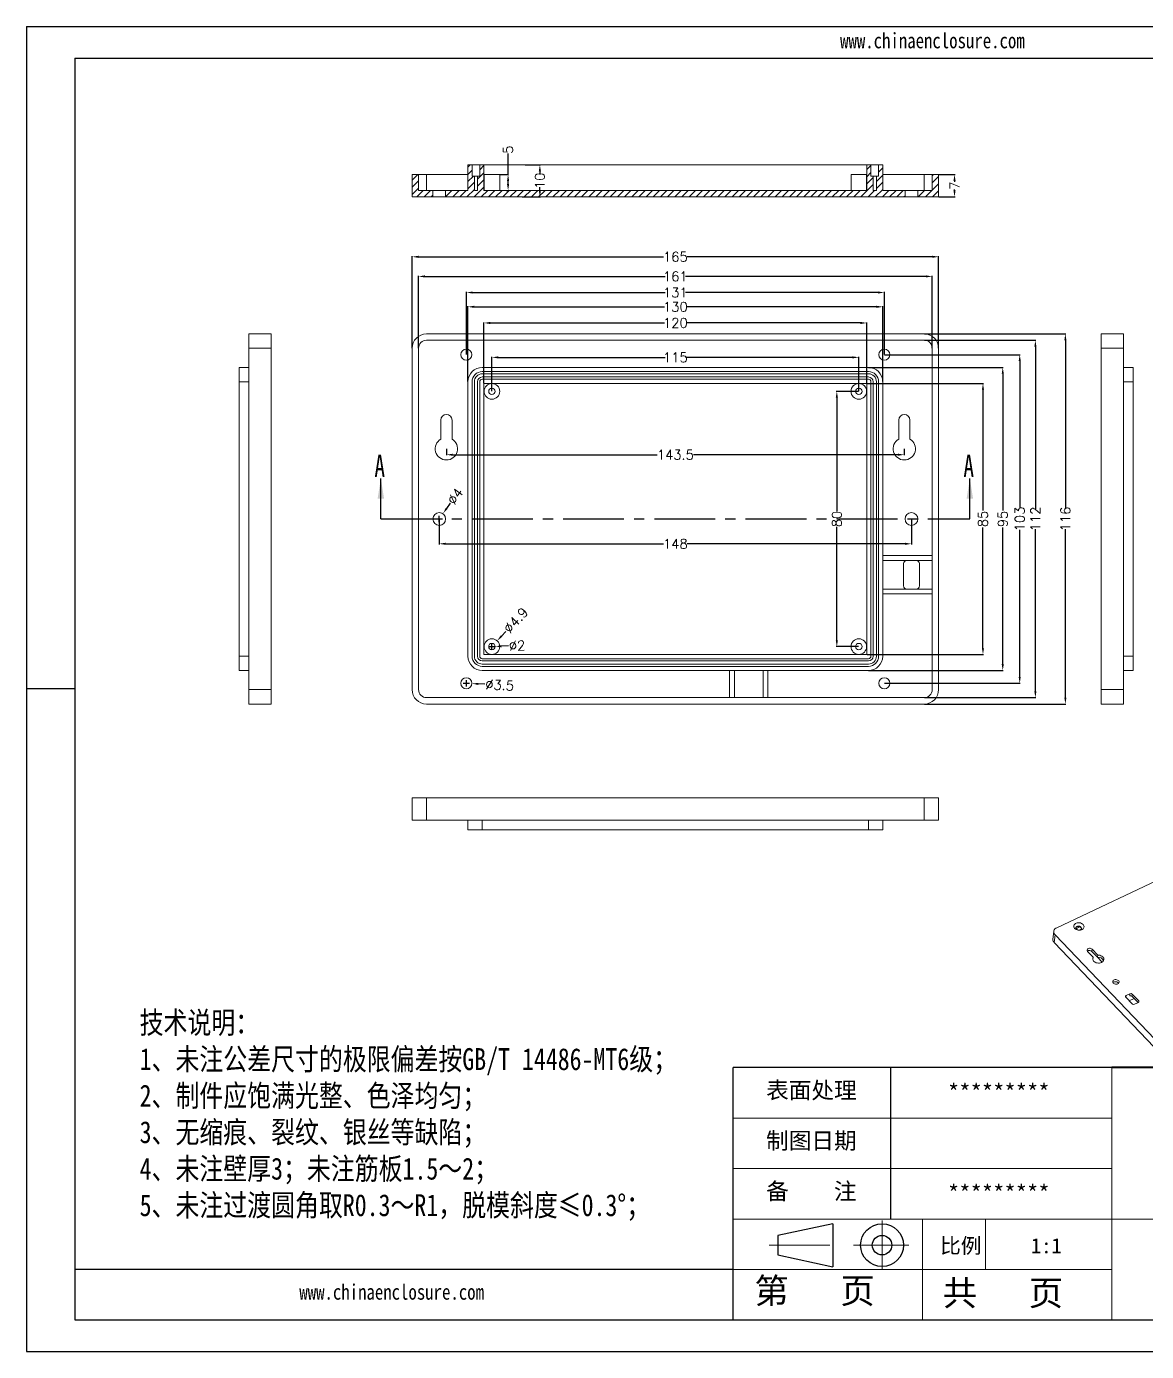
# Model space of a CAD drawing. Header units: inches. Extents: x 1196 to 2510, y 1089 to 1504.
# Drawn here: x 1196.1 to 1547.1, y 1088.5 to 1503.8 of the extents above; entities that cross this region are included whole.
import ezdxf

# ---------------------------------------------------------------- set-up
doc = ezdxf.new("R2010")
doc.units = ezdxf.units.IN
doc.linetypes.add('CENTER2', pattern=[28.575, 19.05, -3.175, 3.175, -3.175])
doc.layers.add('文字', color=81, linetype='Continuous')
for name, color, linetype, lineweight in [('粗实线', 7, 'Continuous', 30), ('细实线', 3, 'Continuous', 9), ('细点划线', 2, 'CENTER2', 9)]:
    doc.layers.add(name, color=color, linetype=linetype, lineweight=lineweight)
doc.styles.add('SLDTEXTSTYLE5', font='TXT', dxfattribs={"width": 0.7})
doc.styles.get("Standard").update_dxf_attribs({"font": 'txt', "bigfont": 'gbcbig.shx'})
doc.styles.add('宋体', font='', dxfattribs={"width": 0.8, "height": 3.5})
doc.styles.get('宋体').set_extended_font_data('SimSun')
doc.dimstyles.new('3', dxfattribs={"dimtxt": 3, "dimasz": 2, "dimexe": 0.18, "dimexo": 0.0625, "dimgap": 0.2, "dimtad": 0, "dimzin": 12, "dimdsep": 46, "dimtxsty": 'Standard', "dimcen": 1, "dimclrd": 3, "dimclre": 3, "dimadec": 0, "dimazin": 0, "dimtfac": 1, "dimtofl": 0, "dimtmove": 0, "dimatfit": 3, "dimfxl": 0, "dimtolj": 1, "dimtzin": 0, "dimarcsym": 0})
pattern_1 = [(45, (0, 28.7148), (-1.122532, 1.122532), [])]

# ---------------------------------------------------------------- blocks, each defined once
blk = doc.blocks.new('*D106')
at = {"color": 3, "lineweight": -2, "transparency": 16777216}
for p, q in [((1341.96, 1389.52), (1341.96, 1400.28)), ((1343.96, 1400.1), (1396.26, 1400.1)), ((1454.96, 1400.1), (1402.66, 1400.1)), ((1456.96, 1389.52), (1456.96, 1400.28))]:
    blk.add_line(p, q, dxfattribs=at)
at = {"color": 3, "transparency": 16777216}
for points in [[(1343.96, 1400.43), (1343.96, 1399.77), (1341.96, 1400.1)], [(1454.96, 1400.43), (1454.96, 1399.77), (1456.96, 1400.1)]]:
    blk.add_solid(points, dxfattribs=at)
at = {"layer": 'Defpoints', "color": 0, "transparency": 16777216}
for p in [(1456.96, 1400.1), (1341.96, 1389.45), (1456.96, 1389.45)]:
    blk.add_point(p, dxfattribs=at)
at = {"color": 0, "transparency": 16777216, "insert": (1399.46, 1400.1), "char_height": 3, "attachment_point": 5}
blk.add_mtext('\\A1;115', dxfattribs=at)
blk = doc.blocks.new('*D107')
at = {"color": 3, "lineweight": -2, "transparency": 16777216}
for p, q in [((1339.46, 1392.02), (1339.46, 1411.07)), ((1341.46, 1410.89), (1396.01, 1410.89)), ((1457.46, 1410.89), (1402.91, 1410.89)), ((1459.46, 1392.02), (1459.46, 1411.07))]:
    blk.add_line(p, q, dxfattribs=at)
at = {"color": 3, "transparency": 16777216}
for points in [[(1341.46, 1411.22), (1341.46, 1410.55), (1339.46, 1410.89)], [(1457.46, 1411.22), (1457.46, 1410.55), (1459.46, 1410.89)]]:
    blk.add_solid(points, dxfattribs=at)
at = {"layer": 'Defpoints', "color": 0, "transparency": 16777216}
for p in [(1339.46, 1410.89), (1339.46, 1391.95), (1459.46, 1391.95)]:
    blk.add_point(p, dxfattribs=at)
at = {"color": 0, "transparency": 16777216, "insert": (1399.46, 1410.89), "char_height": 3, "attachment_point": 5}
blk.add_mtext('\\A1;120', dxfattribs=at)
blk = doc.blocks.new('*D108')
at = {"color": 3, "lineweight": -2, "transparency": 16777216}
for p, q in [((1334.46, 1392.52), (1334.46, 1416.13)), ((1336.46, 1415.95), (1396.01, 1415.95)), ((1462.46, 1415.95), (1402.91, 1415.95)), ((1464.46, 1392.52), (1464.46, 1416.13))]:
    blk.add_line(p, q, dxfattribs=at)
at = {"color": 3, "transparency": 16777216}
for points in [[(1336.46, 1416.29), (1336.46, 1415.62), (1334.46, 1415.95)], [(1462.46, 1416.29), (1462.46, 1415.62), (1464.46, 1415.95)]]:
    blk.add_solid(points, dxfattribs=at)
at = {"layer": 'Defpoints', "color": 0, "transparency": 16777216}
for p in [(1464.46, 1415.95), (1334.46, 1392.45), (1464.46, 1392.45)]:
    blk.add_point(p, dxfattribs=at)
at = {"color": 0, "transparency": 16777216, "insert": (1399.46, 1415.95), "char_height": 3, "attachment_point": 5}
blk.add_mtext('\\A1;130', dxfattribs=at)
blk = doc.blocks.new('*D109')
at = {"color": 3, "lineweight": -2, "transparency": 16777216}
for p, q in [((1333.96, 1401.02), (1333.96, 1420.61)), ((1335.96, 1420.43), (1396.26, 1420.43)), ((1462.96, 1420.43), (1402.66, 1420.43)), ((1464.96, 1401.02), (1464.96, 1420.61))]:
    blk.add_line(p, q, dxfattribs=at)
at = {"color": 3, "transparency": 16777216}
for points in [[(1335.96, 1420.76), (1335.96, 1420.1), (1333.96, 1420.43)], [(1462.96, 1420.76), (1462.96, 1420.1), (1464.96, 1420.43)]]:
    blk.add_solid(points, dxfattribs=at)
at = {"layer": 'Defpoints', "color": 0, "transparency": 16777216}
for p in [(1333.96, 1420.43), (1333.96, 1400.95), (1464.96, 1400.95)]:
    blk.add_point(p, dxfattribs=at)
at = {"color": 0, "transparency": 16777216, "insert": (1399.46, 1420.43), "char_height": 3, "attachment_point": 5}
blk.add_mtext('\\A1;131', dxfattribs=at)
blk = doc.blocks.new('*D110')
at = {"color": 3, "lineweight": -2, "transparency": 16777216}
for p, q in [((1318.96, 1403.02), (1318.96, 1425.66)), ((1320.96, 1425.48), (1396.26, 1425.48)), ((1477.96, 1425.48), (1402.66, 1425.48)), ((1479.96, 1403.02), (1479.96, 1425.66))]:
    blk.add_line(p, q, dxfattribs=at)
at = {"color": 3, "transparency": 16777216}
for points in [[(1320.96, 1425.81), (1320.96, 1425.14), (1318.96, 1425.48)], [(1477.96, 1425.81), (1477.96, 1425.14), (1479.96, 1425.48)]]:
    blk.add_solid(points, dxfattribs=at)
at = {"layer": 'Defpoints', "color": 0, "transparency": 16777216}
for p in [(1318.96, 1425.48), (1318.96, 1402.95), (1479.96, 1402.95)]:
    blk.add_point(p, dxfattribs=at)
at = {"color": 0, "transparency": 16777216, "insert": (1399.46, 1425.48), "char_height": 3, "attachment_point": 5}
blk.add_mtext('\\A1;161', dxfattribs=at)
blk = doc.blocks.new('*D111')
at = {"color": 3, "lineweight": -2, "transparency": 16777216}
for p, q in [((1316.96, 1403.02), (1316.96, 1431.81)), ((1318.96, 1431.63), (1395.76, 1431.63)), ((1479.96, 1431.63), (1403.16, 1431.63)), ((1481.96, 1403.02), (1481.96, 1431.81))]:
    blk.add_line(p, q, dxfattribs=at)
at = {"color": 3, "transparency": 16777216}
for points in [[(1318.96, 1431.96), (1318.96, 1431.29), (1316.96, 1431.63)], [(1479.96, 1431.96), (1479.96, 1431.29), (1481.96, 1431.63)]]:
    blk.add_solid(points, dxfattribs=at)
at = {"layer": 'Defpoints', "color": 0, "transparency": 16777216}
for p in [(1481.96, 1431.63), (1316.96, 1402.95), (1481.96, 1402.95)]:
    blk.add_point(p, dxfattribs=at)
at = {"color": 0, "transparency": 16777216, "insert": (1399.46, 1431.63), "char_height": 3, "attachment_point": 5}
blk.add_mtext('\\A1;165', dxfattribs=at)
blk = doc.blocks.new('*D112')
at = {"color": 3, "lineweight": -2, "transparency": 16777216}
for p, q in [((1325.46, 1349.39), (1325.46, 1341.49)), ((1473.46, 1349.39), (1473.46, 1341.49)), ((1327.46, 1341.67), (1395.76, 1341.67)), ((1471.46, 1341.67), (1403.16, 1341.67))]:
    blk.add_line(p, q, dxfattribs=at)
at = {"color": 3, "transparency": 16777216}
for points in [[(1327.46, 1342), (1327.46, 1341.34), (1325.46, 1341.67)], [(1471.46, 1342), (1471.46, 1341.34), (1473.46, 1341.67)]]:
    blk.add_solid(points, dxfattribs=at)
at = {"layer": 'Defpoints', "color": 0, "transparency": 16777216}
for p in [(1325.46, 1349.45), (1473.46, 1349.45), (1473.46, 1341.67)]:
    blk.add_point(p, dxfattribs=at)
at = {"color": 0, "transparency": 16777216, "insert": (1399.46, 1341.67), "char_height": 3, "attachment_point": 5}
blk.add_mtext('\\A1;148', dxfattribs=at)
blk = doc.blocks.new('*D113')
at = {"color": 3, "lineweight": -2, "transparency": 16777216}
for p, q in [((1327.71, 1371.39), (1327.71, 1369.4)), ((1471.21, 1371.39), (1471.21, 1369.4)), ((1329.71, 1369.58), (1393.76, 1369.58)), ((1469.21, 1369.58), (1405.16, 1369.58))]:
    blk.add_line(p, q, dxfattribs=at)
at = {"color": 3, "transparency": 16777216}
for points in [[(1329.71, 1369.92), (1329.71, 1369.25), (1327.71, 1369.58)], [(1469.21, 1369.92), (1469.21, 1369.25), (1471.21, 1369.58)]]:
    blk.add_solid(points, dxfattribs=at)
at = {"layer": 'Defpoints', "color": 0, "transparency": 16777216}
for p in [(1327.71, 1371.45), (1471.21, 1371.45), (1471.21, 1369.58)]:
    blk.add_point(p, dxfattribs=at)
at = {"color": 0, "transparency": 16777216, "insert": (1399.46, 1369.58), "char_height": 3, "attachment_point": 5}
blk.add_mtext('\\A1;143.5', dxfattribs=at)
blk = doc.blocks.new('*D114')
at = {"color": 3, "lineweight": -2, "transparency": 16777216}
for p, q in [((1456.89, 1389.45), (1449.88, 1389.45)), ((1450.06, 1387.45), (1450.06, 1351.9)), ((1450.06, 1311.45), (1450.06, 1347)), ((1456.89, 1309.45), (1449.88, 1309.45))]:
    blk.add_line(p, q, dxfattribs=at)
at = {"color": 3, "transparency": 16777216}
for points in [[(1449.73, 1387.45), (1450.4, 1387.45), (1450.06, 1389.45)], [(1449.73, 1311.45), (1450.4, 1311.45), (1450.06, 1309.45)]]:
    blk.add_solid(points, dxfattribs=at)
at = {"layer": 'Defpoints', "color": 0, "transparency": 16777216}
for p in [(1450.06, 1389.45), (1456.96, 1389.45), (1456.96, 1309.45)]:
    blk.add_point(p, dxfattribs=at)
at = {"color": 0, "transparency": 16777216, "insert": (1450.06, 1349.45), "char_height": 3, "attachment_point": 5, "rotation": 90}
blk.add_mtext('\\A1;80', dxfattribs=at)
blk = doc.blocks.new('*D115')
at = {"color": 3, "lineweight": -2, "transparency": 16777216}
for p, q in [((1459.52, 1391.95), (1496.05, 1391.95)), ((1495.87, 1389.95), (1495.87, 1352.15)), ((1495.87, 1308.95), (1495.87, 1346.75)), ((1459.52, 1306.95), (1496.05, 1306.95))]:
    blk.add_line(p, q, dxfattribs=at)
at = {"color": 3, "transparency": 16777216}
for points in [[(1495.54, 1389.95), (1496.2, 1389.95), (1495.87, 1391.95)], [(1495.54, 1308.95), (1496.2, 1308.95), (1495.87, 1306.95)]]:
    blk.add_solid(points, dxfattribs=at)
at = {"layer": 'Defpoints', "color": 0, "transparency": 16777216}
for p in [(1459.46, 1391.95), (1459.46, 1306.95), (1495.87, 1306.95)]:
    blk.add_point(p, dxfattribs=at)
at = {"color": 0, "transparency": 16777216, "insert": (1495.87, 1349.45), "char_height": 3, "attachment_point": 5, "rotation": 90}
blk.add_mtext('\\A1;85', dxfattribs=at)
blk = doc.blocks.new('*D116')
at = {"color": 3, "lineweight": -2, "transparency": 16777216}
for p, q in [((1460.02, 1396.95), (1502.24, 1396.95)), ((1502.06, 1394.95), (1502.06, 1352.15)), ((1502.06, 1303.95), (1502.06, 1346.75)), ((1460.02, 1301.95), (1502.24, 1301.95))]:
    blk.add_line(p, q, dxfattribs=at)
at = {"color": 3, "transparency": 16777216}
for points in [[(1501.73, 1394.95), (1502.39, 1394.95), (1502.06, 1396.95)], [(1501.73, 1303.95), (1502.39, 1303.95), (1502.06, 1301.95)]]:
    blk.add_solid(points, dxfattribs=at)
at = {"layer": 'Defpoints', "color": 0, "transparency": 16777216}
for p in [(1459.96, 1396.95), (1502.06, 1396.95), (1459.96, 1301.95)]:
    blk.add_point(p, dxfattribs=at)
at = {"color": 0, "transparency": 16777216, "insert": (1502.06, 1349.45), "char_height": 3, "attachment_point": 5, "rotation": 90}
blk.add_mtext('\\A1;95', dxfattribs=at)
blk = doc.blocks.new('*D117')
at = {"color": 3, "lineweight": -2, "transparency": 16777216}
for p, q in [((1465.02, 1400.95), (1507.56, 1400.95)), ((1507.38, 1398.95), (1507.38, 1352.9)), ((1507.38, 1299.95), (1507.38, 1346)), ((1465.02, 1297.95), (1507.56, 1297.95))]:
    blk.add_line(p, q, dxfattribs=at)
at = {"color": 3, "transparency": 16777216}
for points in [[(1507.05, 1398.95), (1507.71, 1398.95), (1507.38, 1400.95)], [(1507.05, 1299.95), (1507.71, 1299.95), (1507.38, 1297.95)]]:
    blk.add_solid(points, dxfattribs=at)
at = {"layer": 'Defpoints', "color": 0, "transparency": 16777216}
for p in [(1464.96, 1400.95), (1464.96, 1297.95), (1507.38, 1297.95)]:
    blk.add_point(p, dxfattribs=at)
at = {"color": 0, "transparency": 16777216, "insert": (1507.38, 1349.45), "char_height": 3, "attachment_point": 5, "rotation": 90}
blk.add_mtext('\\A1;103', dxfattribs=at)
blk = doc.blocks.new('*D118')
at = {"color": 3, "lineweight": -2, "transparency": 16777216}
for p, q in [((1477.52, 1405.45), (1512.47, 1405.45)), ((1512.29, 1403.45), (1512.29, 1352.65)), ((1512.29, 1295.45), (1512.29, 1346.25)), ((1477.52, 1293.45), (1512.47, 1293.45))]:
    blk.add_line(p, q, dxfattribs=at)
at = {"color": 3, "transparency": 16777216}
for points in [[(1511.96, 1403.45), (1512.63, 1403.45), (1512.29, 1405.45)], [(1511.96, 1295.45), (1512.63, 1295.45), (1512.29, 1293.45)]]:
    blk.add_solid(points, dxfattribs=at)
at = {"layer": 'Defpoints', "color": 0, "transparency": 16777216}
for p in [(1477.46, 1405.45), (1512.29, 1405.45), (1477.46, 1293.45)]:
    blk.add_point(p, dxfattribs=at)
at = {"color": 0, "transparency": 16777216, "insert": (1512.29, 1349.45), "char_height": 3, "attachment_point": 5, "rotation": 90}
blk.add_mtext('\\A1;112', dxfattribs=at)
blk = doc.blocks.new('*D119')
at = {"color": 3, "lineweight": -2, "transparency": 16777216}
for p, q in [((1477.52, 1407.45), (1521.87, 1407.45)), ((1521.69, 1405.45), (1521.69, 1352.65)), ((1521.69, 1293.45), (1521.69, 1346.25)), ((1477.52, 1291.45), (1521.87, 1291.45))]:
    blk.add_line(p, q, dxfattribs=at)
at = {"color": 3, "transparency": 16777216}
for points in [[(1521.36, 1405.45), (1522.02, 1405.45), (1521.69, 1407.45)], [(1521.36, 1293.45), (1522.02, 1293.45), (1521.69, 1291.45)]]:
    blk.add_solid(points, dxfattribs=at)
at = {"layer": 'Defpoints', "color": 0, "transparency": 16777216}
for p in [(1477.46, 1407.45), (1521.69, 1407.45), (1477.46, 1291.45)]:
    blk.add_point(p, dxfattribs=at)
at = {"color": 0, "transparency": 16777216, "insert": (1521.69, 1349.45), "char_height": 3, "attachment_point": 5, "rotation": 90}
blk.add_mtext('\\A1;116', dxfattribs=at)
blk = doc.blocks.new('*D120')
at = {"color": 3, "lineweight": -2, "transparency": 16777216}
for p, q in [((1332.96, 1297.95), (1334.96, 1297.95)), ((1333.96, 1296.95), (1333.96, 1298.95)), ((1339.7, 1297.64), (1337.7, 1297.75))]:
    blk.add_line(p, q, dxfattribs=at)
at = {"color": 3, "transparency": 16777216}
blk.add_solid([(1337.72, 1298.08), (1337.68, 1297.42), (1335.7, 1297.86)], dxfattribs=at)
at = {"layer": 'Defpoints', "color": 0, "transparency": 16777216}
for p in [(1332.21, 1298.05), (1335.7, 1297.86)]:
    blk.add_point(p, dxfattribs=at)
at = {"color": 0, "transparency": 16777216, "insert": (1344.39, 1297.39), "char_height": 3, "attachment_point": 5, "rotation": 356.895}
blk.add_mtext('\\A1;∅3.5', dxfattribs=at)
blk = doc.blocks.new('*D121')
at = {"color": 3, "lineweight": -2, "transparency": 16777216}
for p, q in [((1346.3, 1314.22), (1344.95, 1312.74)), ((1340.96, 1309.45), (1342.96, 1309.45)), ((1341.96, 1308.45), (1341.96, 1310.45))]:
    blk.add_line(p, q, dxfattribs=at)
at = {"color": 3, "transparency": 16777216}
blk.add_solid([(1344.71, 1312.97), (1345.2, 1312.52), (1343.61, 1311.26)], dxfattribs=at)
at = {"layer": 'Defpoints', "color": 0, "transparency": 16777216}
for p in [(1343.61, 1311.26), (1340.31, 1307.64)]:
    blk.add_point(p, dxfattribs=at)
at = {"color": 0, "transparency": 16777216, "insert": (1349.46, 1317.7), "char_height": 3, "attachment_point": 5, "rotation": 47.6916}
blk.add_mtext('\\A1;∅4.9', dxfattribs=at)
blk = doc.blocks.new('*D122')
at = {"color": 3, "lineweight": -2, "transparency": 16777216}
for p, q in [((1340.96, 1309.45), (1342.96, 1309.45)), ((1341.96, 1308.45), (1341.96, 1310.45)), ((1347.15, 1309.66), (1344.95, 1309.57))]:
    blk.add_line(p, q, dxfattribs=at)
at = {"color": 3, "transparency": 16777216}
blk.add_solid([(1344.94, 1309.9), (1344.97, 1309.24), (1342.96, 1309.49)], dxfattribs=at)
at = {"layer": 'Defpoints', "color": 0, "transparency": 16777216}
for p in [(1340.96, 1309.41), (1342.96, 1309.49)]:
    blk.add_point(p, dxfattribs=at)
at = {"color": 0, "transparency": 16777216, "insert": (1349.85, 1309.76), "char_height": 3, "attachment_point": 5, "rotation": 2.2422}
blk.add_mtext('\\A1;∅2', dxfattribs=at)
blk = doc.blocks.new('*D123')
at = {"color": 3, "lineweight": -2, "transparency": 16777216}
for p, q in [((1328.91, 1354.36), (1327.76, 1352.72)), ((1325.46, 1348.45), (1325.46, 1350.45)), ((1324.46, 1349.45), (1326.46, 1349.45))]:
    blk.add_line(p, q, dxfattribs=at)
at = {"color": 3, "transparency": 16777216}
blk.add_solid([(1327.49, 1352.91), (1328.03, 1352.53), (1326.61, 1351.09)], dxfattribs=at)
at = {"layer": 'Defpoints', "color": 0, "transparency": 16777216}
for p in [(1326.61, 1351.09), (1324.3, 1347.82)]:
    blk.add_point(p, dxfattribs=at)
at = {"color": 0, "transparency": 16777216, "insert": (1330.47, 1356.56), "char_height": 3, "attachment_point": 5, "rotation": 54.8025}
blk.add_mtext('\\A1;∅4', dxfattribs=at)
blk = doc.blocks.new('*D126')
at = {"color": 3, "lineweight": -2, "transparency": 16777216}
for p, q in [((1482.02, 1457.42), (1487.14, 1457.42)), ((1486.96, 1455.42), (1486.96, 1455.12)), ((1482.02, 1450.42), (1487.14, 1450.42)), ((1486.96, 1452.42), (1486.96, 1452.72))]:
    blk.add_line(p, q, dxfattribs=at)
at = {"color": 3, "transparency": 16777216}
for points in [[(1486.62, 1455.42), (1487.29, 1455.42), (1486.96, 1457.42)], [(1486.62, 1452.42), (1487.29, 1452.42), (1486.96, 1450.42)]]:
    blk.add_solid(points, dxfattribs=at)
at = {"layer": 'Defpoints', "color": 0, "transparency": 16777216}
for p in [(1481.96, 1457.42), (1486.96, 1457.42), (1481.96, 1450.42)]:
    blk.add_point(p, dxfattribs=at)
at = {"color": 0, "transparency": 16777216, "insert": (1486.96, 1453.92), "char_height": 3, "attachment_point": 5, "rotation": 90}
blk.add_mtext('\\A1;7', dxfattribs=at)
blk = doc.blocks.new('*D127')
at = {"color": 3, "lineweight": -2, "transparency": 16777216}
for p, q in [((1352.37, 1460.42), (1357.17, 1460.42)), ((1356.99, 1458.42), (1356.99, 1457.37)), ((1351.45, 1450.42), (1357.17, 1450.42)), ((1356.99, 1452.42), (1356.99, 1453.47))]:
    blk.add_line(p, q, dxfattribs=at)
at = {"color": 3, "transparency": 16777216}
for points in [[(1356.65, 1458.42), (1357.32, 1458.42), (1356.99, 1460.42)], [(1356.65, 1452.42), (1357.32, 1452.42), (1356.99, 1450.42)]]:
    blk.add_solid(points, dxfattribs=at)
at = {"layer": 'Defpoints', "color": 0, "transparency": 16777216}
for p in [(1352.31, 1460.42), (1356.99, 1460.42), (1351.39, 1450.42)]:
    blk.add_point(p, dxfattribs=at)
at = {"color": 0, "transparency": 16777216, "insert": (1356.99, 1455.42), "char_height": 3, "attachment_point": 5, "rotation": 90}
blk.add_mtext('\\A1;10', dxfattribs=at)
blk = doc.blocks.new('*D128')
at = {"color": 3, "lineweight": -2, "transparency": 16777216}
for p, q in [((1347.03, 1457.42), (1347.03, 1463.98)), ((1344.47, 1457.42), (1347.21, 1457.42)), ((1347.03, 1454.42), (1347.03, 1455.42)), ((1346.39, 1452.42), (1347.21, 1452.42))]:
    blk.add_line(p, q, dxfattribs=at)
at = {"color": 3, "transparency": 16777216}
for points in [[(1346.7, 1455.42), (1347.36, 1455.42), (1347.03, 1457.42)], [(1346.7, 1454.42), (1347.36, 1454.42), (1347.03, 1452.42)]]:
    blk.add_solid(points, dxfattribs=at)
at = {"layer": 'Defpoints', "color": 0, "transparency": 16777216}
for p in [(1344.41, 1457.42), (1347.03, 1457.42), (1346.32, 1452.42)]:
    blk.add_point(p, dxfattribs=at)
at = {"color": 0, "transparency": 16777216, "insert": (1347.03, 1465.18), "char_height": 3, "attachment_point": 5, "rotation": 90}
blk.add_mtext('\\A1;5', dxfattribs=at)

msp = doc.modelspace()

# ---------------------------------------------------------------- hatches: boundary and pattern name
at = {"linetype": 'Continuous', "lineweight": 0}
h = msp.add_hatch(dxfattribs=at)
h.set_pattern_fill('ANSI31', color=4, scale=0.5, style=0)
h.set_pattern_definition(pattern_1)
h.paths.add_polyline_path([(1339.456, 1460.424), (1338.156, 1460.424), (1338.156, 1456.924), (1337.456, 1456.924), (1337.456, 1452.424), (1336.456, 1452.424), (1336.456, 1456.924), (1335.756, 1456.924), (1335.756, 1460.424), (1334.456, 1460.424), (1334.456, 1452.424), (1327.456, 1452.424), (1327.456, 1450.424), (1471.456, 1450.424), (1471.456, 1452.424), (1464.456, 1452.424), (1464.456, 1460.424), (1463.156, 1460.424), (1463.156, 1456.924), (1462.456, 1456.924), (1462.456, 1452.424), (1461.456, 1452.424), (1461.456, 1456.924), (1460.756, 1456.924), (1460.756, 1460.424), (1459.456, 1460.424), (1459.456, 1452.424), (1339.456, 1452.424)], flags=0)
h = msp.add_hatch(dxfattribs=at)
h.set_pattern_fill('ANSI31', color=4, scale=0.5, style=0)
h.set_pattern_definition(pattern_1)
h.paths.add_polyline_path([(1318.956, 1457.424), (1316.956, 1457.424), (1316.956, 1450.424), (1323.456, 1450.424), (1323.456, 1452.424), (1318.956, 1452.424)], flags=0)
h = msp.add_hatch(dxfattribs=at)
h.set_pattern_fill('ANSI31', color=4, scale=0.5, style=0)
h.set_pattern_definition(pattern_1)
h.paths.add_polyline_path([(1475.456, 1450.424), (1481.956, 1450.424), (1481.956, 1457.424), (1479.956, 1457.424), (1479.956, 1452.424), (1475.456, 1452.424)], flags=0)

# ---------------------------------------------------------------- linework, layer by layer
for p, q in [((1196.093, 1503.809), (1783.442, 1503.809)), ((1196.093, 1503.809), (1196.093, 1088.511)), ((1211.291, 1493.921), (1773.554, 1493.921)), ((1211.291, 1493.921), (1211.291, 1098.399)), ((1211.291, 1296.16), (1196.093, 1296.16)), ((1196.093, 1280.779), (1196.093, 1088.511)), ((1536.241, 1177.504), (1417.585, 1177.504)), ((1417.585, 1098.399), (1417.585, 1177.504)), ((1467.025, 1130.041), (1467.025, 1177.504)), ((1417.585, 1114.22), (1211.291, 1114.22)), ((1211.291, 1098.399), (1773.554, 1098.399)), ((1196.093, 1088.511), (1783.442, 1088.511)), ((1196.093, 1088.511), (1468.014, 1088.511))]:
    msp.add_line(p, q)
at = {"color": 7, "linetype": 'Continuous', "lineweight": 15}
for p, q in [((1334.456, 1460.424), (1334.456, 1452.424)), ((1334.456, 1460.424), (1335.756, 1460.424)), ((1335.756, 1456.924), (1335.756, 1460.424)), ((1338.156, 1460.424), (1335.756, 1460.424)), ((1338.156, 1456.924), (1338.156, 1460.424)), ((1338.156, 1460.424), (1339.456, 1460.424)), ((1339.456, 1452.424), (1339.456, 1460.424)), ((1459.456, 1460.424), (1339.456, 1460.424)), ((1459.456, 1460.424), (1459.456, 1452.424)), ((1459.456, 1460.424), (1460.756, 1460.424)), ((1460.756, 1460.424), (1460.756, 1456.924)), ((1463.156, 1460.424), (1460.756, 1460.424)), ((1463.156, 1460.424), (1463.156, 1456.924)), ((1463.156, 1460.424), (1464.456, 1460.424)), ((1464.456, 1452.424), (1464.456, 1460.424)), ((1316.956, 1457.424), (1316.956, 1450.424)), ((1316.956, 1457.424), (1318.956, 1457.424)), ((1318.956, 1457.424), (1318.956, 1452.424)), ((1321.456, 1457.424), (1318.956, 1457.424)), ((1321.456, 1452.424), (1321.456, 1457.424)), ((1334.456, 1457.424), (1321.456, 1457.424)), ((1335.756, 1456.924), (1336.456, 1456.924)), ((1336.456, 1452.424), (1336.456, 1456.924)), ((1337.456, 1456.924), (1336.456, 1456.924)), ((1337.456, 1452.424), (1337.456, 1456.924)), ((1337.456, 1456.924), (1338.156, 1456.924)), ((1339.506, 1457.424), (1339.506, 1452.424)), ((1339.506, 1457.424), (1344.406, 1457.424)), ((1344.406, 1452.424), (1344.406, 1457.424)), ((1454.506, 1457.424), (1454.506, 1452.424)), ((1459.406, 1457.424), (1454.506, 1457.424)), ((1459.406, 1452.424), (1459.406, 1457.424)), ((1460.756, 1456.924), (1461.456, 1456.924)), ((1461.456, 1456.924), (1461.456, 1452.424)), ((1462.456, 1456.924), (1461.456, 1456.924)), ((1462.456, 1456.924), (1462.456, 1452.424)), ((1462.456, 1456.924), (1463.156, 1456.924)), ((1477.456, 1457.424), (1464.456, 1457.424)), ((1477.456, 1457.424), (1477.456, 1452.424)), ((1479.956, 1457.424), (1477.456, 1457.424)), ((1479.956, 1452.424), (1479.956, 1457.424)), ((1479.956, 1457.424), (1481.956, 1457.424)), ((1481.956, 1450.424), (1481.956, 1457.424)), ((1316.956, 1450.424), (1323.456, 1450.424)), ((1318.956, 1452.424), (1323.456, 1452.424)), ((1323.456, 1450.424), (1323.456, 1452.424)), ((1327.456, 1452.424), (1323.456, 1452.424)), ((1327.456, 1450.424), (1323.456, 1450.424)), ((1327.456, 1452.424), (1327.456, 1450.424)), ((1327.456, 1452.424), (1334.456, 1452.424)), ((1327.456, 1450.424), (1471.456, 1450.424)), ((1336.456, 1452.424), (1337.456, 1452.424)), ((1339.456, 1452.424), (1459.456, 1452.424)), ((1461.456, 1452.424), (1462.456, 1452.424)), ((1464.456, 1452.424), (1471.456, 1452.424)), ((1471.456, 1452.424), (1471.456, 1450.424)), ((1471.456, 1452.424), (1475.456, 1452.424)), ((1471.456, 1450.424), (1475.456, 1450.424)), ((1475.456, 1450.424), (1475.456, 1452.424)), ((1475.456, 1452.424), (1479.956, 1452.424)), ((1475.456, 1450.424), (1481.956, 1450.424)), ((1265.77, 1407.453), (1272.77, 1407.453)), ((1265.77, 1402.953), (1265.77, 1407.453)), ((1272.77, 1407.453), (1272.77, 1402.953)), ((1477.456, 1407.453), (1321.456, 1407.453)), ((1477.456, 1405.453), (1321.456, 1405.453)), ((1532.903, 1402.953), (1532.903, 1407.453)), ((1532.903, 1407.453), (1539.903, 1407.453)), ((1539.903, 1407.453), (1539.903, 1402.953)), ((1272.77, 1402.953), (1265.77, 1402.953)), ((1265.77, 1295.953), (1265.77, 1402.953)), ((1272.77, 1295.953), (1272.77, 1402.953)), ((1316.956, 1402.953), (1316.956, 1295.953)), ((1318.956, 1402.953), (1318.956, 1295.953)), ((1479.956, 1295.953), (1479.956, 1402.953)), ((1481.956, 1295.953), (1481.956, 1402.953)), ((1539.903, 1402.953), (1532.903, 1402.953)), ((1532.903, 1402.953), (1532.903, 1295.953)), ((1539.903, 1402.953), (1539.903, 1295.953)), ((1262.77, 1392.453), (1262.77, 1396.953)), ((1262.77, 1396.953), (1265.77, 1396.953)), ((1459.956, 1396.953), (1338.956, 1396.953)), ((1459.956, 1395.653), (1338.956, 1395.653)), ((1542.903, 1396.953), (1539.903, 1396.953)), ((1542.903, 1396.953), (1542.903, 1392.453)), ((1262.77, 1306.453), (1262.77, 1392.453)), ((1334.456, 1392.453), (1334.456, 1306.453)), ((1335.756, 1392.453), (1335.756, 1306.453)), ((1336.456, 1392.453), (1336.456, 1306.453)), ((1337.456, 1392.453), (1337.456, 1306.453)), ((1338.156, 1392.453), (1338.156, 1306.453)), ((1459.956, 1394.953), (1338.956, 1394.953)), ((1459.956, 1393.953), (1338.956, 1393.953)), ((1459.956, 1393.253), (1338.956, 1393.253)), ((1339.456, 1391.953), (1339.456, 1306.953)), ((1459.456, 1391.953), (1339.456, 1391.953)), ((1459.456, 1306.953), (1459.456, 1391.953)), ((1460.756, 1306.453), (1460.756, 1392.453)), ((1461.456, 1306.453), (1461.456, 1392.453)), ((1462.456, 1306.453), (1462.456, 1392.453)), ((1463.156, 1306.453), (1463.156, 1392.453)), ((1464.456, 1306.453), (1464.456, 1392.453)), ((1542.903, 1392.453), (1542.903, 1306.453)), ((1325.956, 1380.453), (1325.956, 1374.484)), ((1329.456, 1374.484), (1329.456, 1380.453)), ((1469.456, 1374.484), (1469.456, 1380.453)), ((1472.956, 1380.453), (1472.956, 1374.484)), ((1479.956, 1337.953), (1464.456, 1337.953)), ((1464.456, 1336.453), (1479.956, 1336.453)), ((1470.956, 1335.453), (1470.956, 1328.453)), ((1475.956, 1328.453), (1475.956, 1335.453)), ((1479.956, 1327.453), (1464.456, 1327.453)), ((1464.456, 1325.953), (1479.956, 1325.953)), ((1262.77, 1301.953), (1262.77, 1306.453)), ((1338.956, 1305.653), (1459.956, 1305.653)), ((1338.956, 1304.953), (1459.956, 1304.953)), ((1339.456, 1306.953), (1459.456, 1306.953)), ((1542.903, 1306.453), (1542.903, 1301.953)), ((1262.77, 1301.953), (1265.77, 1301.953)), ((1338.956, 1303.953), (1459.956, 1303.953)), ((1338.956, 1303.253), (1459.956, 1303.253)), ((1338.956, 1301.953), (1459.956, 1301.953)), ((1416.456, 1301.953), (1416.456, 1293.453)), ((1417.956, 1293.453), (1417.956, 1301.953)), ((1426.956, 1301.953), (1426.956, 1293.453)), ((1428.456, 1293.453), (1428.456, 1301.953)), ((1542.903, 1301.953), (1539.903, 1301.953)), ((1265.77, 1295.953), (1272.77, 1295.953)), ((1265.77, 1291.453), (1265.77, 1295.953)), ((1272.77, 1295.953), (1272.77, 1291.453)), ((1532.903, 1295.953), (1539.903, 1295.953)), ((1532.903, 1291.453), (1532.903, 1295.953)), ((1539.903, 1295.953), (1539.903, 1291.453)), ((1321.456, 1293.453), (1477.456, 1293.453)), ((1272.77, 1291.453), (1265.77, 1291.453)), ((1321.456, 1291.453), (1477.456, 1291.453)), ((1539.903, 1291.453), (1532.903, 1291.453)), ((1316.956, 1255.059), (1316.956, 1262.059)), ((1316.956, 1262.059), (1321.456, 1262.059)), ((1321.456, 1262.059), (1321.456, 1255.059)), ((1477.456, 1262.059), (1321.456, 1262.059)), ((1477.456, 1255.059), (1477.456, 1262.059)), ((1477.456, 1262.059), (1481.956, 1262.059)), ((1481.956, 1262.059), (1481.956, 1255.059)), ((1321.456, 1255.059), (1316.956, 1255.059)), ((1477.456, 1255.059), (1321.456, 1255.059)), ((1334.456, 1252.059), (1334.456, 1255.059)), ((1464.456, 1252.059), (1464.456, 1255.059)), ((1481.956, 1255.059), (1477.456, 1255.059)), ((1338.956, 1252.059), (1334.456, 1252.059)), ((1459.956, 1252.059), (1338.956, 1252.059)), ((1464.456, 1252.059), (1459.956, 1252.059)), ((1518.965, 1221.328), (1582.035, 1251.168)), ((1525.057, 1221.013), (1526.25, 1221.578)), ((1518.041, 1220.176), (1517.798, 1217.752)), ((1518.46, 1219.091), (1518.217, 1216.667)), ((1549.718, 1186.363), (1518.46, 1219.091)), ((1549.475, 1183.939), (1518.217, 1216.667)), ((1528.672, 1213.93), (1530.415, 1212.104)), ((1530.087, 1214.6), (1530.017, 1213.907)), ((1531.761, 1212.082), (1530.017, 1213.907)), ((1531.83, 1212.774), (1530.087, 1214.6)), ((1531.83, 1212.774), (1531.761, 1212.082)), ((1530.346, 1211.412), (1530.3, 1211.334)), ((1530.346, 1211.412), (1530.415, 1212.104)), ((1533.232, 1210.554), (1531.773, 1212.082)), ((1540.717, 1200.089), (1541.929, 1200.663)), ((1541.86, 1199.971), (1541.929, 1200.663)), ((1542.626, 1200.549), (1542.556, 1199.856)), ((1542.626, 1200.549), (1544.671, 1198.408)), ((1542.649, 1197.451), (1540.604, 1199.592)), ((1543.241, 1199.14), (1541.722, 1198.422)), ((1542.556, 1199.856), (1544.46, 1197.864)), ((1544.559, 1197.91), (1543.346, 1197.337))]:
    msp.add_line(p, q, dxfattribs=at)
at = {"color": 8, "linetype": 'Continuous', "lineweight": 15}
for p, q in [((1262.77, 1392.453), (1265.77, 1392.453)), ((1542.903, 1392.453), (1539.903, 1392.453)), ((1262.77, 1306.453), (1265.77, 1306.453)), ((1542.903, 1306.453), (1539.903, 1306.453)), ((1338.956, 1252.059), (1338.956, 1255.059)), ((1459.956, 1252.059), (1459.956, 1255.059)), ((1540.717, 1200.089), (1540.661, 1199.533)), ((1544.625, 1197.949), (1544.671, 1198.408))]:
    msp.add_line(p, q, dxfattribs=at)
at = {"color": 7, "linetype": 'Continuous', "lineweight": 30}
for p, q in [((1307.156, 1349.453), (1307.156, 1362.153)), ((1491.756, 1349.453), (1491.756, 1362.153))]:
    msp.add_line(p, q, dxfattribs=at)
at = {"color": 1, "linetype": 'CENTER2', "lineweight": 30}
msp.add_line((1307.156, 1349.453), (1491.756, 1349.453), dxfattribs=at)
at = {"color": 7, "linetype": 'Continuous', "lineweight": 15, "flags": 128}
for points in [[(1524.603, 1221.109), (1524.435, 1221.329), (1524.331, 1221.567), (1524.296, 1221.812), (1524.333, 1222.053), (1524.438, 1222.281), (1524.608, 1222.484), (1524.836, 1222.654), (1525.111, 1222.784), (1525.421, 1222.868), (1525.752, 1222.902), (1526.091, 1222.885), (1526.422, 1222.818), (1526.732, 1222.703), (1527.005, 1222.545), (1527.231, 1222.352), (1527.4, 1222.132), (1527.504, 1221.894), (1527.539, 1221.649), (1527.502, 1221.408), (1527.397, 1221.181), (1527.226, 1220.977), (1526.999, 1220.807), (1526.724, 1220.677), (1526.414, 1220.593), (1526.083, 1220.559), (1525.744, 1220.576), (1525.412, 1220.643), (1525.103, 1220.758), (1524.83, 1220.916), (1524.603, 1221.109)], [(1525.158, 1220.877), (1525.331, 1220.739), (1525.547, 1220.64), (1525.788, 1220.588), (1526.036, 1220.585), (1526.271, 1220.634), (1526.472, 1220.729), (1526.624, 1220.864), (1526.715, 1221.026), (1526.737, 1221.204), (1526.688, 1221.382), (1526.573, 1221.546), (1526.4, 1221.683), (1526.184, 1221.782), (1525.942, 1221.835), (1525.694, 1221.837), (1525.46, 1221.789), (1525.259, 1221.694), (1525.106, 1221.559), (1525.016, 1221.397), (1524.994, 1221.219), (1525.042, 1221.041), (1525.158, 1220.877)], [(1526.556, 1221.373), (1526.383, 1221.51), (1526.167, 1221.609), (1525.925, 1221.662), (1525.677, 1221.664), (1525.443, 1221.616), (1525.241, 1221.52), (1525.089, 1221.386), (1524.998, 1221.224), (1524.994, 1221.211)], [(1526.719, 1221.038), (1526.671, 1221.209), (1526.556, 1221.373)], [(1530.087, 1214.6), (1529.914, 1214.737), (1529.698, 1214.836), (1529.456, 1214.889), (1529.208, 1214.891), (1528.974, 1214.842), (1528.772, 1214.747), (1528.62, 1214.613), (1528.529, 1214.45), (1528.508, 1214.273), (1528.556, 1214.094), (1528.672, 1213.93)], [(1530.415, 1212.104), (1530.305, 1211.869), (1530.263, 1211.62), (1530.292, 1211.366), (1530.39, 1211.118), (1530.553, 1210.886), (1530.776, 1210.68), (1531.048, 1210.506), (1531.359, 1210.374), (1531.696, 1210.288), (1532.046, 1210.251), (1532.394, 1210.265), (1532.727, 1210.329), (1533.031, 1210.442), (1533.293, 1210.597), (1533.504, 1210.79), (1533.654, 1211.011), (1533.737, 1211.253), (1533.751, 1211.506), (1533.694, 1211.758), (1533.569, 1212.001), (1533.381, 1212.224), (1533.138, 1212.418), (1532.848, 1212.576), (1532.525, 1212.69), (1532.181, 1212.757), (1531.83, 1212.774)], [(1536.717, 1203.97), (1536.904, 1203.819), (1537.138, 1203.708), (1537.4, 1203.644), (1537.672, 1203.633), (1537.933, 1203.676), (1538.163, 1203.768), (1538.347, 1203.904), (1538.469, 1204.073), (1538.521, 1204.263), (1538.5, 1204.46), (1538.406, 1204.648), (1538.247, 1204.815), (1538.034, 1204.947), (1537.784, 1205.035), (1537.514, 1205.073), (1537.246, 1205.057), (1536.998, 1204.989), (1536.789, 1204.874), (1536.635, 1204.72), (1536.546, 1204.539), (1536.531, 1204.344), (1536.589, 1204.149), (1536.717, 1203.97)]]:
    msp.add_lwpolyline(points, dxfattribs=at)
at = {"color": 7, "linetype": 'Continuous', "lineweight": 15}
for centre, radius in [((1333.956, 1400.953), 1.75), ((1464.956, 1400.953), 1.75), ((1341.956, 1389.453), 2.45), ((1456.956, 1389.453), 2.45), ((1341.956, 1389.453), 1), ((1456.956, 1389.453), 1), ((1325.456, 1349.453), 2), ((1473.456, 1349.453), 2), ((1341.956, 1309.453), 2.45), ((1341.956, 1309.453), 1), ((1456.956, 1309.453), 2.45), ((1456.956, 1309.453), 1), ((1333.956, 1297.953), 1.75), ((1464.956, 1297.953), 1.75)]:
    msp.add_circle(centre, radius, dxfattribs=at)
for centre, radius, start, end in [((1321.456, 1402.953), 4.5, 90, 180), ((1321.456, 1402.953), 2.5, 90, 180), ((1477.456, 1402.953), 4.5, 0, 90), ((1477.456, 1402.953), 2.5, 0, 90), ((1338.956, 1392.453), 4.5, 90, 180), ((1338.956, 1392.453), 3.2, 90, 180), ((1459.956, 1392.453), 4.5, 0, 90), ((1459.956, 1392.453), 3.2, 0, 90), ((1338.956, 1392.453), 2.5, 90, 180), ((1338.956, 1392.453), 1.5, 90, 180), ((1338.956, 1392.453), 0.8, 90, 180), ((1459.956, 1392.453), 2.5, 0, 90), ((1459.956, 1392.453), 1.5, 0, 90), ((1459.956, 1392.453), 0.8, 360, 90), ((1327.706, 1380.453), 1.75, 0, 180), ((1471.206, 1380.453), 1.75, 0, 180), ((1327.706, 1371.453), 3.5, 120, 60), ((1471.206, 1371.453), 3.5, 120, 60), ((1471.956, 1335.453), 1, 90, 180), ((1474.956, 1335.453), 1, 0, 90), ((1471.956, 1328.453), 1, 180, 270), ((1474.956, 1328.453), 1, 270, 0), ((1338.956, 1306.453), 4.5, 180, 270), ((1338.956, 1306.453), 3.2, 180, 270), ((1338.956, 1306.453), 2.5, 180, 270), ((1338.956, 1306.453), 1.5, 180, 270), ((1338.956, 1306.453), 0.8, 180, 270), ((1459.956, 1306.453), 0.8, 270, 0), ((1459.956, 1306.453), 3.2, 270, 0), ((1459.956, 1306.453), 4.5, 270, 0), ((1459.956, 1306.453), 2.5, 270, 0), ((1459.956, 1306.453), 1.5, 270, 0), ((1321.456, 1295.953), 4.5, 180, 270), ((1321.456, 1295.953), 2.5, 180, 270), ((1477.456, 1295.953), 2.5, 270, 0), ((1477.456, 1295.953), 4.5, 270, 0), ((1519.394, 1220.055), 1.343, 108.65452, 225.91585), ((1519.163, 1217.656), 1.368, 175.96914, 226.29259), ((1529.27, 1213.148), 1.065, 45.44974, 127.65941), ((1531.972, 1210.265), 1.828, 23.62939, 96.61611), ((1537.411, 1203.216), 1.182, 36.52797, 132.02037), ((1542.192, 1200.083), 0.636, 46.98289, 114.32992), ((1540.812, 1199.807), 0.298, 108.65452, 225.91585), ((1542.122, 1199.391), 0.636, 46.98289, 114.32992), ((1543.084, 1197.916), 0.636, 226.98289, 294.32992), ((1544.463, 1198.193), 0.298, 288.65452, 45.91585)]:
    msp.add_arc(centre, radius, start, end, dxfattribs=at)
at = {"color": 7, "linetype": 'Continuous', "lineweight": 30}
for points in [[(1307.156, 1362.153), (1306.14, 1355.803), (1308.172, 1355.803)], [(1491.756, 1362.153), (1490.74, 1355.803), (1492.772, 1355.803)]]:
    msp.add_solid(points, dxfattribs=at)
at = {"layer": '粗实线', "color": 7, "lineweight": 40}
msp.add_line((1773.554, 1177.504), (1536.241, 1177.504), dxfattribs=at)
at = {"layer": '粗实线', "color": 7}
for p, q in [((1448.853, 1128.561), (1431.566, 1124.897)), ((1448.853, 1128.561), (1448.853, 1115.013)), ((1431.566, 1124.897), (1431.566, 1118.783)), ((1431.566, 1118.783), (1448.853, 1115.013))]:
    msp.add_line(p, q, dxfattribs=at)
for radius in [6.721, 3.057]:
    msp.add_circle((1464.238, 1121.84), radius, dxfattribs=at)
at = {"layer": '细实线', "color": 7}
for p, q in [((1536.241, 1177.504), (1536.241, 1098.399)), ((1536.241, 1161.683), (1417.585, 1161.683)), ((1536.241, 1145.862), (1417.585, 1145.862)), ((1773.554, 1130.041), (1417.585, 1130.041)), ((1476.913, 1130.041), (1476.913, 1098.399)), ((1496.689, 1130.041), (1496.689, 1114.22)), ((1536.241, 1114.22), (1417.585, 1114.22))]:
    msp.add_line(p, q, dxfattribs=at)
at = {"layer": '细点划线', "color": 7}
for p, q in [((1464.238, 1129.577), (1464.238, 1114.22)), ((1428.81, 1121.84), (1450.177, 1121.84)), ((1455.25, 1121.84), (1472.62, 1121.84))]:
    msp.add_line(p, q, dxfattribs=at)

# ---------------------------------------------------------------- texts
at = {"color": 7, "linetype": 'Continuous', "char_height": 7, "attachment_point": 1, "style": 'SLDTEXTSTYLE5'}
for insert in [(1305.132, 1369.574), (1489.732, 1369.574)]:
    msp.add_mtext('A', dxfattribs=dict(at, insert=insert))
at = {"char_height": 5.20296, "width": 2957.10035, "attachment_point": 1}
for s, insert in [('{\\fSimHei|b0|i0|c134|p49;表面处理}', (1427.903, 1173.014)), ('{\\fSimHei|b0|i0|c134|p49;*********}', (1484.889, 1172.345)), ('{\\fSimHei|b0|i0|c134|p49;制图日期}', (1427.903, 1157.193)), ('{\\fSimHei|b0|i0|c134|p49;备    注}', (1427.903, 1141.372)), ('{\\fSimHei|b0|i0|c134|p49;*********}', (1484.889, 1140.703))]:
    msp.add_mtext(s, dxfattribs=dict(at, insert=insert))
at = {"layer": '文字', "color": 0, "attachment_point": 1, "style": '宋体'}
for s, insert, char_height, width in [('www.chinaenclosure.com', (1451.079, 1501.815), 4.83415, 84.93135), ('{\\H1.111x;技术说明：\\P1、未注公差尺寸的极限偏差按GB/T 14486-MT6级；\\P2、制件应饱满光整、色泽均匀；\\P3、无缩痕、裂纹、银丝等缺陷；\\P4、未注壁厚3；未注筋板1.5～2；\\P5、未注过渡圆角取R0.3～R1，脱模斜度≤0.3%%D；}', (1231.555, 1195.036), 6.18002, 225.09706), ('www.chinaenclosure.com', (1281.598, 1109.591), 4.83415, 84.93135)]:
    msp.add_mtext(s, dxfattribs=dict(at, insert=insert, char_height=char_height, width=width))
at = {"layer": '细实线', "color": 7, "attachment_point": 1}
for s, insert, char_height, width in [('{\\fSimSun|b0|i0|c134|p54;比例}', (1482.45, 1124.049), 4.74625, 20.83458), ('{\\fSimSun|b0|i0|c134|p54;1:1}', (1510.879, 1124.049), 4.74625, 20.83458), ('{\\fSimSun|b0|i0|c134|p54;第   页}', (1424.241, 1111.501), 7.91042, 59.32818), ('{\\fSimSun|b0|i0|c134|p54; 共   页}', (1477.881, 1110.829), 7.91042, 59.32818)]:
    msp.add_mtext(s, dxfattribs=dict(at, insert=insert, char_height=char_height, width=width))

# ---------------------------------------------------------------- dimensions: what is measured, and where the dimension line sits
dim = msp.add_linear_dim(base=(1347.029, 1457.424), p1=(1346.323, 1452.424), p2=(1344.406, 1457.424), angle=90, dimstyle='3')
dim.commit()
dim.dimension.update_dxf_attribs({"geometry": '*D128', "text_midpoint": (1347.029, 1465.18), "dimtype": 160})
for base, p1, p2, picture, middle in [((1356.988, 1460.424), (1351.388, 1450.424), (1352.305, 1460.424), '*D127', (1356.988, 1455.424)), ((1486.957, 1457.424), (1481.956, 1450.424), (1481.956, 1457.424), '*D126', (1486.957, 1453.924)), ((1521.69, 1407.453), (1477.456, 1291.453), (1477.456, 1407.453), '*D119', (1521.69, 1349.453)), ((1512.293, 1405.453), (1477.456, 1293.453), (1477.456, 1405.453), '*D118', (1512.293, 1349.453)), ((1507.381, 1297.953), (1464.956, 1400.953), (1464.956, 1297.953), '*D117', (1507.381, 1349.453)), ((1502.059, 1396.953), (1459.956, 1301.953), (1459.956, 1396.953), '*D116', (1502.059, 1349.453)), ((1495.871, 1306.953), (1459.456, 1391.953), (1459.456, 1306.953), '*D115', (1495.871, 1349.453)), ((1450.064, 1389.453), (1456.956, 1309.453), (1456.956, 1389.453), '*D114', (1450.064, 1349.453))]:
    dim = msp.add_linear_dim(base=base, p1=p1, p2=p2, angle=90, dimstyle='3')
    dim.commit()
    dim.dimension.update_dxf_attribs({"geometry": picture, "text_midpoint": middle})
for base, p1, p2, picture, middle in [((1481.956, 1431.627), (1316.956, 1402.953), (1481.956, 1402.953), '*D111', (1399.456, 1431.627)), ((1318.956, 1425.478), (1479.956, 1402.953), (1318.956, 1402.953), '*D110', (1399.456, 1425.478)), ((1333.956, 1420.429), (1464.956, 1400.953), (1333.956, 1400.953), '*D109', (1399.456, 1420.429)), ((1464.456, 1415.953), (1334.456, 1392.453), (1464.456, 1392.453), '*D108', (1399.456, 1415.953)), ((1339.456, 1410.886), (1459.456, 1391.953), (1339.456, 1391.953), '*D107', (1399.456, 1410.886)), ((1456.956, 1400.1), (1341.956, 1389.453), (1456.956, 1389.453), '*D106', (1399.456, 1400.1)), ((1471.206, 1369.584), (1327.706, 1371.453), (1471.206, 1371.453), '*D113', (1399.456, 1369.584)), ((1473.456, 1341.67), (1325.456, 1349.453), (1473.456, 1349.453), '*D112', (1399.456, 1341.67))]:
    dim = msp.add_linear_dim(base=base, p1=p1, p2=p2, dimstyle='3')
    dim.commit()
    dim.dimension.update_dxf_attribs({"geometry": picture, "text_midpoint": middle})
for p1, p2, picture, middle in [((1324.304, 1347.819), (1326.609, 1351.087), '*D123', (1330.471, 1356.562)), ((1340.307, 1307.641), (1343.606, 1311.265), '*D121', (1349.462, 1317.699)), ((1332.209, 1298.048), (1335.704, 1297.858), '*D120', (1344.391, 1297.387))]:
    dim = msp.add_diameter_dim_2p(p1=p1, p2=p2, dimstyle='3')
    dim.commit()
    dim.dimension.update_dxf_attribs({"geometry": picture, "text_midpoint": middle})
dim = msp.add_diameter_dim_2p(p1=(1340.957, 1309.414), p2=(1342.956, 1309.492), dimstyle='3')
dim.commit()
dim.dimension.update_dxf_attribs({"geometry": '*D122', "text_midpoint": (1349.849, 1309.762), "dimtype": 163})

doc.saveas('drawing.dxf')
